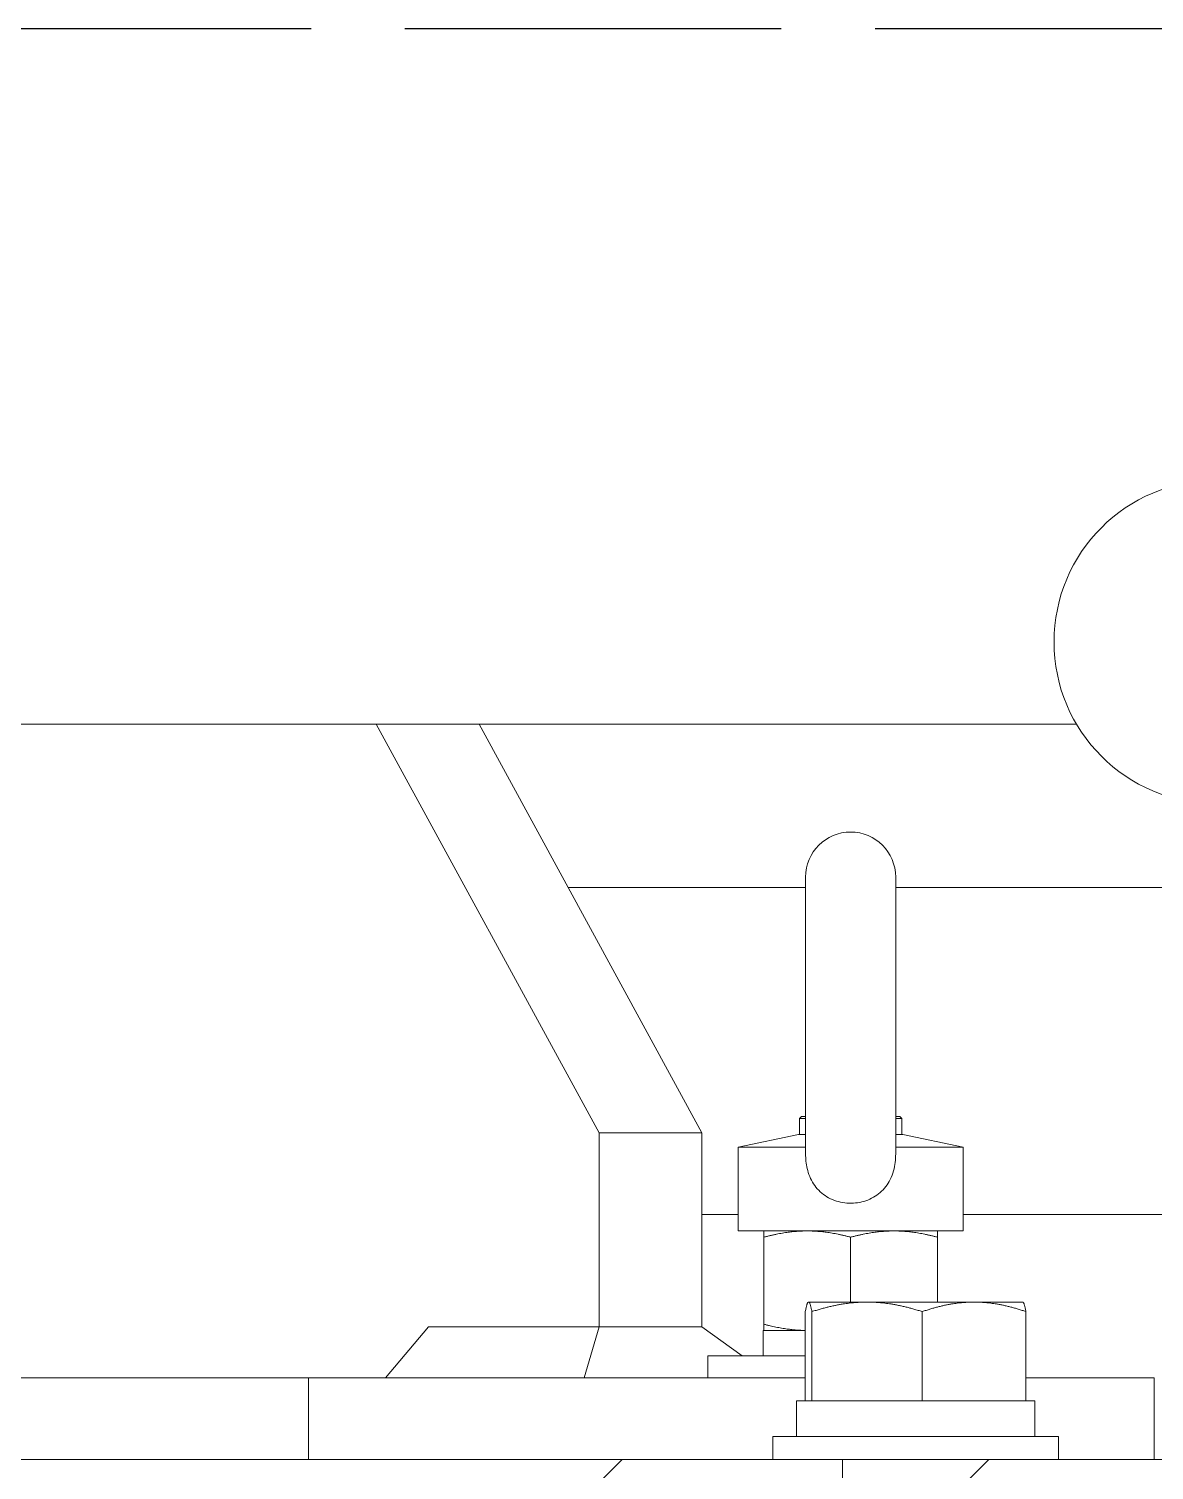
# Model space of a CAD drawing. Header units: inches. Extents: x 15 to 402, y 6 to 258.
# Drawn here: x 69.34 to 76.22, y 121.67 to 130.49 of the extents above; entities that cross this region are included whole.
import ezdxf

# ---------------------------------------------------------------- set-up
doc = ezdxf.new("R2010")
doc.units = ezdxf.units.IN
doc.header["$LTSCALE"] = 12
doc.header["$MEASUREMENT"] = 0
doc.linetypes.add('DASHED_SPACE', pattern=[0.2067, 0.1654, -0.0413])
doc.layers.add('Sketch Geometry (ANSI)', color=7, linetype='Continuous', lineweight=25)
doc.layers.add('Visible (ANSI)', color=7, linetype='Continuous', lineweight=50)

msp = doc.modelspace()

# ---------------------------------------------------------------- linework, layer by layer
at = {"layer": 'Sketch Geometry (ANSI)', "linetype": 'DASHED_SPACE', "ltscale": 1.159922}
msp.add_line((102.7125, 130.49086), (22.1545, 130.49086), dxfattribs=at)
at = {"layer": 'Visible (ANSI)', "linetype": 'Continuous', "lineweight": 18}
for p, q in [((71.46408, 126.23586), (63.0481, 126.23586)), ((72.09279, 126.23586), (71.46408, 126.23586)), ((71.46408, 126.23586), (72.82714, 123.73586)), ((75.74956, 126.23586), (72.09279, 126.23586)), ((73.45586, 123.73586), (72.09279, 126.23586)), ((74.09161, 125.30022), (74.09161, 123.60651)), ((74.64279, 123.60651), (74.64279, 125.30022)), ((72.63802, 125.23586), (74.09161, 125.23586)), ((74.64279, 125.23586), (76.55688, 125.23586)), ((74.0672, 123.83586), (74.0547, 123.82336)), ((74.0672, 123.83586), (74.09161, 123.83586)), ((74.64279, 123.83586), (74.6672, 123.83586)), ((74.6672, 123.83586), (74.6797, 123.82336)), ((74.09161, 123.82336), (74.0547, 123.82336)), ((74.0547, 123.72522), (74.0547, 123.82336)), ((74.6797, 123.82336), (74.64279, 123.82336)), ((74.6797, 123.72522), (74.6797, 123.82336)), ((72.82714, 122.54836), (72.82714, 123.73586)), ((72.82714, 123.73586), (73.45586, 123.73586)), ((73.45586, 123.73586), (73.45586, 122.54836)), ((74.04773, 123.72522), (73.67822, 123.64667)), ((74.09161, 123.72522), (74.04773, 123.72522)), ((74.68666, 123.72522), (74.64279, 123.72522)), ((74.68666, 123.72522), (75.05617, 123.64667)), ((74.09161, 123.64667), (73.67822, 123.64667)), ((73.67822, 123.13486), (73.67822, 123.64667)), ((75.05617, 123.64667), (74.64279, 123.64667)), ((75.05617, 123.13486), (75.05617, 123.64667)), ((73.67822, 123.23586), (73.45586, 123.23586)), ((77.21961, 123.23586), (75.05617, 123.23586)), ((75.05617, 123.13486), (73.67822, 123.13486)), ((73.8362, 122.56417), (73.8362, 123.09656)), ((74.3672, 122.69949), (74.3672, 123.09656)), ((74.8982, 122.69949), (74.8982, 123.09656)), ((74.10887, 122.69949), (74.10794, 122.69896)), ((74.10979, 122.69949), (74.10887, 122.69949)), ((74.46746, 122.69949), (74.10979, 122.69949)), ((75.12254, 122.69949), (74.46746, 122.69949)), ((75.42087, 122.69949), (75.12254, 122.69949)), ((75.42087, 122.69949), (75.42179, 122.69896)), ((74.0897, 122.09549), (74.0897, 122.6409)), ((74.12988, 122.09549), (74.12988, 122.6409)), ((74.80504, 122.09549), (74.80504, 122.6409)), ((75.44003, 122.09549), (75.44003, 122.6409)), ((71.52107, 122.23586), (71.78303, 122.54836)), ((71.78303, 122.54836), (72.82714, 122.54836)), ((72.73556, 122.23586), (72.82714, 122.54836)), ((72.82714, 122.54836), (73.45586, 122.54836)), ((73.70282, 122.36986), (73.45586, 122.54836)), ((73.8307, 122.52586), (74.0897, 122.52586)), ((73.8307, 122.52586), (73.8307, 122.48045)), ((73.4922, 122.36986), (74.0897, 122.36986)), ((73.4922, 122.23586), (73.4922, 122.36986)), ((67.1168, 122.23586), (71.04953, 122.23586)), ((74.04828, 122.23586), (71.04953, 122.23586)), ((71.04953, 122.23586), (71.04953, 121.73586)), ((74.04828, 122.23586), (74.0897, 122.23586)), ((75.99747, 122.23586), (75.44003, 122.23586)), ((75.99747, 122.23586), (76.22485, 122.23586)), ((76.22485, 122.23586), (76.22485, 121.73586)), ((74.03537, 122.09549), (75.49437, 122.09549)), ((74.03537, 122.09549), (74.03537, 121.87649)), ((74.10979, 122.09549), (74.0897, 122.09549)), ((74.10887, 122.09549), (74.10887, 122.09549)), ((74.12988, 122.09549), (74.10979, 122.09549)), ((74.46746, 122.09549), (74.12988, 122.09549)), ((74.80504, 122.09549), (74.46746, 122.09549)), ((75.12254, 122.09549), (74.80504, 122.09549)), ((75.44003, 122.09549), (75.12254, 122.09549)), ((75.42087, 122.09549), (75.42087, 122.09549)), ((75.49437, 122.09549), (75.49437, 121.87649)), ((75.63987, 121.87649), (73.88987, 121.87649)), ((73.88987, 121.87649), (73.88987, 121.73586)), ((75.63987, 121.87649), (75.63987, 121.73586)), ((69.33723, 121.73586), (68.51346, 121.73586)), ((69.33723, 121.73586), (72.90128, 121.73586)), ((72.96902, 121.73586), (72.83902, 121.60586)), ((72.96902, 121.73586), (72.90128, 121.73586)), ((72.96902, 121.73586), (73.56904, 121.73586)), ((73.56904, 121.73586), (73.84766, 121.73586)), ((73.84766, 121.73586), (73.9991, 121.73586)), ((73.99917, 121.73586), (73.9991, 121.73586)), ((73.99917, 121.73586), (75.21208, 121.73586)), ((74.31737, 121.73586), (74.31737, 119.23586)), ((75.21208, 121.73586), (75.08208, 121.60586)), ((75.21208, 121.73586), (75.30553, 121.73586)), ((75.30553, 121.73586), (75.59115, 121.73586)), ((75.59115, 121.73586), (76.61122, 121.73586))]:
    msp.add_line(p, q, dxfattribs=at)
for centre, radius, start, end in [((76.60108, 126.73892), 0.98901, 90, 270), ((74.3672, 125.30022), 0.27559, 0, 180)]:
    msp.add_arc(centre, radius, start, end, dxfattribs=at)
msp.add_ellipse((74.3672, 122.48045), major_axis=(0, -3.04264), ratio=0.176327, start_param=4.712389, end_param=4.7487437, dxfattribs=at)
msp.add_open_spline([(74.6428, 123.60651), (74.64281, 123.57143), (74.63899, 123.53654), (74.61904, 123.46422), (74.60247, 123.43224), (74.56155, 123.37927), (74.53596, 123.3572), (74.47692, 123.32368), (74.44416, 123.31266), (74.37527, 123.30249), (74.33971, 123.30364), (74.27117, 123.31848), (74.23885, 123.33203), (74.18229, 123.37042), (74.15871, 123.39448), (74.12162, 123.45142), (74.10894, 123.48301), (74.09444, 123.54609), (74.09159, 123.57626), (74.0916, 123.60651)], degree=3, knots=[0.1022736, 0.1022736, 0.1022736, 0.1022736, 0.3702973, 0.3702973, 0.6788515, 0.6788515, 0.9938979, 0.9938979, 1.3099728, 1.3099728, 1.6318801, 1.6318801, 1.9536592, 1.9536592, 2.2689911, 2.2689911, 2.585056, 2.585056, 2.8600622, 2.8600622, 2.8600622, 2.8600622], dxfattribs=at)
for points, weights in [([(73.8362, 123.09656), (73.8362, 123.13486), (73.8362, 123.13486)], [1, 1.0379548493, 1]), ([(74.1017, 123.13486), (73.97848, 123.13486), (73.8362, 123.09656)], [1, 1.0379548493, 1]), ([(74.3672, 123.09656), (74.22492, 123.13486), (74.1017, 123.13486)], [1, 1.0379548493, 1]), ([(74.6327, 123.13486), (74.50948, 123.13486), (74.3672, 123.09656)], [1, 1.0379548493, 1]), ([(74.8982, 123.09656), (74.75592, 123.13486), (74.6327, 123.13486)], [1, 1.0379548493, 1]), ([(74.8982, 123.13486), (74.8982, 123.13486), (74.8982, 123.09656)], [1, 1.0379548493, 1]), ([(74.10979, 122.69949), (74.10047, 122.69949), (74.0897, 122.6409)], [1, 1.0379548493, 1]), ([(74.12988, 122.6409), (74.11911, 122.69949), (74.10979, 122.69949)], [1, 1.0379548493, 1]), ([(74.46746, 122.69949), (74.31079, 122.69949), (74.12988, 122.6409)], [1, 1.0379548493, 1]), ([(74.80504, 122.6409), (74.62413, 122.69949), (74.46746, 122.69949)], [1, 1.0379548493, 1]), ([(75.12254, 122.69949), (74.97519, 122.69949), (74.80504, 122.6409)], [1, 1.0379548493, 1]), ([(75.44003, 122.6409), (75.26988, 122.69949), (75.12254, 122.69949)], [1, 1.0379548493, 1]), ([(75.42179, 122.69896), (75.43026, 122.69407), (75.44003, 122.6409)], [1.0065730979, 1.03432024631, 1]), ([(73.8362, 122.52586), (73.8362, 122.52586), (73.8362, 122.56417)], [1, 1.0379548493, 1]), ([(73.8362, 122.56417), (73.97203, 122.5276), (74.0897, 122.52595)], [1, 1.03617230804, 1.0033976492])]:
    msp.add_rational_spline(points, weights, degree=2, dxfattribs=at)

doc.saveas('drawing.dxf')
